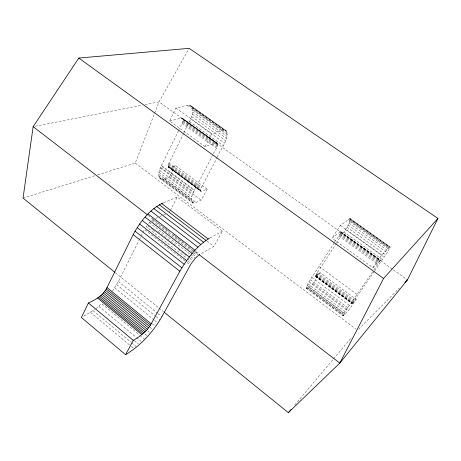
<?xml version="1.0" encoding="UTF-8"?>
<svg xmlns="http://www.w3.org/2000/svg" width="461" height="461" viewBox="0 0 461 461"><rect width="100%" height="100%" fill="white"/><g stroke="black" fill="none" stroke-linecap="round" stroke-linejoin="round"><path stroke-width="0.35" stroke-dasharray="2.31 1.73" d="M168.421 167.32L169.873 167.447L175.278 165.585L207.133 189.148L201.036 191.488L168.179 166.928L168.282 164.877L169.026 162.992L183.524 133.655M183.841 133.016C186.935 125.121 193.539 117.446 192.635 108.433C190.197 101.282 180.562 108.381 175.86 107.966L169.608 120.989L205.116 146.621L216.128 143.048L217.471 143.308C218.203 147.866 213.633 151.646 212.44 155.732M207.133 189.148L201.238 200.224L194.726 203.007L192.565 202.944C189.16 199.377 193.038 193.781 194.49 190.053L212.106 156.365M178.678 130.446C179.277 126.763 184.884 122.142 182.487 118.189L181.369 118.131L169.608 120.989M334.836 242.031C333.816 242.14 343.14 231.405 340.126 231.935L332.012 238.222L372.874 267.72L380.504 260.079L373.105 271.322M201.036 191.488L200.454 190.428L201.105 188.071L216.993 157.852M217.327 157.213C219.661 149.312 230.039 139.821 226.213 130.774L191.401 106.116M374.718 270.838L387.148 252.795L390.242 246.981L349.945 218.549L340.316 225.406L332.012 238.222M175.278 165.585L169.729 176.696C157.512 183.899 156.671 174.172 161.511 165.505L178.361 131.08M336.415 243.408C340.483 235.162 348.631 227.982 350.354 218.721M374.309 271.425L352.048 303.73L356.226 299.454L320.118 272.739L315.37 276.479L317.214 272.762L336.023 244.007M320.118 272.739C316.165 278.254 313.152 285.624 306.605 288.546L306.317 288.309C306.865 284.23 309.838 280.882 311.792 277.366L334.444 242.63M97.617 174.834L135.24 163.108L159.033 101.881L189.137 48.342M372.695 271.909L347.767 307.683L344.188 313.209L343.082 315.929L348.649 310.276L356.226 299.454M112.472 291.156L118.414 281.492L138.986 240.377M139.308 239.737L144.454 229.457L186.319 262.061M169.389 212.354L170.04 211.086M170.368 210.447L177.214 197.101L222.427 231.151L213.921 246.312L200.178 254.184M205.116 146.621L211.795 133.627C216.474 133.506 221.591 128.458 226.213 130.774M372.874 267.72L381.731 254.979L388.658 248.053L390.242 246.981M294.804 404.971L333.107 359.407M333.568 358.86L352.031 336.899M148.621 223.47L150.563 221.505M358.577 329.292L399.364 288.062M95.94 308.657L101.691 303.632L139.32 334.784M83.821 316.108L94.828 309.469M151.709 220.548L153.79 219.263M210.037 237.928L222.427 231.151M155.737 218.399L158.987 216.958M159.639 216.67L166.79 213.506M163.638 202.754L177.214 197.101M23.05 198.086L94.88 175.693M35.261 126.239L142.155 105.2M144.967 104.647L159.033 101.881L392.807 269.443M190.37 105.5L225.308 130.25M349.945 218.549L390.006 246.935M192.162 107.102L226.835 131.673M350.469 219.28L390.179 247.424M189.085 105.264L224.144 130.111M349.254 218.785L389.476 247.292M192.635 108.433L227.175 132.924M350.291 220.214L389.827 248.249M187.564 105.419L222.732 130.365M348.28 219.413L388.658 248.053M192.813 110.07L227.221 134.491M349.83 221.505L389.193 249.441M192.704 111.983L226.979 136.341M349.098 223.118L388.295 250.968M192.3 114.132L226.455 138.438M348.113 225.014L387.148 252.795M191.626 116.472L225.665 140.743M346.891 227.164L385.782 254.887M175.86 107.966L211.795 133.627M340.316 225.406L381.731 254.979M190.687 118.955L224.628 143.198M345.468 229.515L384.226 257.198M189.511 121.537L223.36 145.768M343.86 232.021L382.509 259.687M182.487 118.189L217.471 143.308M340.783 231.612L380.55 260.165M181.986 118.062L216.699 142.939M340.523 231.676L380.313 260.194M183.092 119.001L217.65 143.769M340.869 232.079L380.452 260.448M393.394 269.864L407.42 279.913M181.369 118.131L216.128 143.048M340.126 231.935L379.979 260.505M183.184 119.653L217.684 144.391M340.696 232.586L380.204 260.914M183.126 120.454L217.575 145.163M340.385 233.26L379.829 261.554M182.919 121.364L217.321 146.056M339.941 234.079L379.322 262.344M182.579 122.367L216.935 147.047M339.388 235.012L378.712 263.26M182.107 123.433L216.428 148.102M338.737 236.044L378.014 264.28M319.306 266.602L357.171 294.533M169.026 162.992L201.578 187.103M317.214 272.762L354.227 300.18M168.588 163.972L201.105 188.071M316.615 273.707L353.587 301.108M168.282 164.877L200.754 188.97M316.119 274.549L353.04 301.938M168.104 165.689L200.535 189.765M315.733 275.269L352.596 302.629M169.873 167.447L202.033 191.327M316.206 276.093L352.723 303.2M168.069 166.381L200.454 190.428M315.48 275.839L352.279 303.171M169.285 167.579L201.48 191.494M315.802 276.404L352.365 303.557M168.179 166.928L200.512 190.946M315.359 276.248L352.1 303.54M315.37 276.479L352.141 303.736M161.511 165.505L194.49 190.053M311.792 277.366L349.375 305.343M162.209 166.675L195.049 191.125M160.733 167.464L193.637 191.995M160.411 167.954L193.303 192.485M310.288 279.729L347.767 307.683M169.729 176.696L201.238 200.224M312.967 283.636L348.649 310.276M159.569 170.259L192.37 194.761M308.991 281.89L346.344 309.798M159.005 172.379L191.701 196.841M307.925 283.803L345.145 311.653M158.728 174.264L191.309 198.674M307.112 285.428L344.188 313.209M164.3 178.678L196.115 202.517M309.003 287.099L345.082 314.131M158.74 175.877L191.206 200.224M306.571 286.736L343.497 314.431M162.819 179.081L194.726 203.007M307.96 287.929L344.165 315.082M159.033 177.197L193.534 203.151M306.306 287.699L343.491 315.687M159.61 178.182L192.565 202.944M306.317 288.309L343.082 315.929M135.24 163.108L355.846 329.016M207.07 241.091L213.921 246.312M195.597 251.493L198.42 253.671M148.281 215.437L162.531 226.426M163.102 226.864L164.808 228.183M165.378 228.621L167.089 229.941M167.66 230.385L169.371 231.699M172.789 234.338L174.5 235.657M175.071 236.095L176.776 237.415M177.347 237.853L179.058 239.173M179.629 239.611L181.34 240.93M181.911 241.368L188.745 246.647M189.315 247.084L195.015 251.481M195.585 251.919L198.437 254.115M152.793 219.793L192.963 250.79M193.534 251.222L198.057 254.72M152.274 220.986L193.061 252.484M193.626 252.922L196.455 255.106M193.084 254.374L196.484 257.007M149.393 222.628L190.237 254.242M190.802 254.679L194.773 257.751M157.881 231.364L175.474 244.993M190.791 256.863L193.061 258.621M152.804 229.647L147.134 225.245L146.114 226.656L186.935 258.367M153.375 230.085L155.075 231.405M178.332 249.453L184.002 253.855M184.573 254.293L186.273 255.619M189.678 258.258L192.514 260.459M187.5 258.811L190.9 261.45M187.696 261.122L189.961 262.885M186.884 262.499L190.278 265.144M115.4 272.779L158.498 307.637M159.057 308.086L163.534 311.711M118.414 281.492L157.408 313.14M157.967 313.595L161.869 316.759M116.719 284.621L155.605 316.263M156.158 316.713L160.048 319.876M114.726 287.86L154.078 319.969M154.631 320.424L157.403 322.683M152.309 323.749L155.075 326.013M149.79 327.097L152.003 328.912M147.676 330.848L150.442 333.124M144.91 334.046L147.117 335.867M139.873 335.245L144.299 338.91M98.804 306.288L136.018 337.187M136.565 337.642L140.945 341.278M134.335 340.621L138.179 343.82M93.157 310.685L131.12 342.367M131.667 342.823L136.07 346.499M90.512 312.339L130.809 346.038M131.362 346.499L133.016 347.882"/><path stroke-width="0.69" d="M164.093 312.16L288.344 412.658L339.78 363.112L407.42 279.913L437.95 218.451L189.137 48.342L78.808 58.063L33.152 126.66L23.05 198.086L114.841 272.324M162.992 203.024C149.52 209.213 140.132 221.908 133.166 234.591L107.004 287.583C103.339 295.155 95.842 299.702 88.42 302.981L81.39 317.485L125.565 354.693C140.789 345.56 153.035 332.047 161.869 316.759L191.09 263.767L195.343 258.195L199.55 254.541M437.95 218.451L383.587 278.444L339.78 363.112L199.008 254.553M125.565 354.693L133.281 340.339C140.38 336.259 147.266 331.148 151.22 323.789L179.853 271.241C187.402 258.581 196.536 245.915 209.415 238.268M288.344 412.658L291.11 409.362M404.902 282.46L407.42 279.913M78.808 58.063L383.587 278.444M161.696 203.56L208.176 238.942M159.281 204.759L205.934 240.342M156.642 206.436L203.451 242.209M153.847 208.556L200.771 244.509M150.943 211.075L197.959 247.2M148.004 213.95L195.078 250.225M33.152 126.66L147.71 214.999M145.094 217.108L192.185 253.51M142.276 220.485L189.356 256.996M139.62 224L186.647 260.592M137.176 227.578L184.123 264.216M135.01 231.14L181.841 267.795M133.166 234.591L179.853 271.241M107.004 287.583L151.22 323.789M106.289 288.891L150.459 325.091M105.425 290.251L149.554 326.463M104.428 291.629L148.534 327.857M103.333 292.977L147.428 329.246M102.175 294.262L146.275 330.577M100.976 295.438L145.1 331.822M99.778 296.481L143.941 332.928M98.619 297.351L142.829 333.879M97.53 298.019L141.804 334.634M88.42 302.981L133.281 340.339"/></g></svg>
